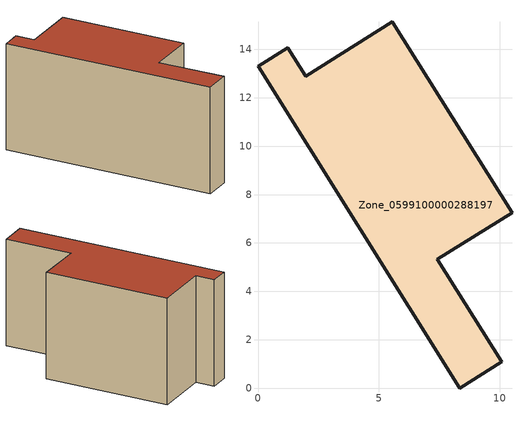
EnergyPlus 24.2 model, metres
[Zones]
Zone_0599100000288197
 floor ground (C_G): 1.98,12.89 5.55,15.14 10.5,7.26 7.41,5.32 10.08,1.1 8.34,0 0,13.3 1.23,14.08 z0
 wall outside (C_F): 8.34,0 10.08,1.1 7.41,5.32 10.5,7.26 5.55,15.14 1.98,12.89 1.23,14.08 0,13.3 8.34,0 z0:7.93
 roof outside (C_R): 5.55,15.14 1.98,12.89 1.23,14.08 0,13.3 8.34,0 10.08,1.1 7.41,5.32 10.5,7.26 z7.93
[BUILDING]
Pand.0599100000288197: North Axis=0; Terrain=City; Loads Convergence Tolerance Value=0.04; Temperature Convergence Tolerance Value=0.4; Solar Distribution=FullExterior; Maximum Number of Warmup Days=25; Minimum Number of Warmup Days=1
[Site:Location]
Rotterdam.The.Hague.AP_ZH_NLD Design_Conditions: Latitude=51.96; Longitude=4.45; Time Zone=1; Elevation=-4.5
[SITE:GROUNDTEMPERATURE:BUILDINGSURFACE]
18, 18, 18, 18, 18, 18, 18, 18, 18, 18, 18, 18
[MATERIAL] Thermal Absorptance=0.9; Solar Absorptance=0.7; Visible Absorptance=0.7
Name | Roughness | Thickness | Conductivity | Density | Specific Heat
G.TI.1975-1991 | MediumSmooth | 0.15 | 0.288461 | 540 | 1210
F.TI.1975-1991 | Rough | 0.3 | 0.230769 | 1920 | 840
R.TI.1975-1991 | MediumRough | 0.2 | 0.153846 | 1500 | 1000
[CONSTRUCTION]
C_G: G.TI.1975-1991
C_F: F.TI.1975-1991
C_R: R.TI.1975-1991
[ZONE]
Zone_0599100000288197: Type=1; Multiplier=1; Ceiling Height=Autocalculate; Volume=Autocalculate; Floor Area=autocalculate; Part of Total Floor Area=Yes
[ZONEINFILTRATION:DESIGNFLOWRATE]
Infil_Zone_0599100000288197: Zone or ZoneList or Space or SpaceList=Zone_0599100000288197; Schedule=AlwaysOn; Design Flow Rate Calculation Method=Flow/Area; Flow Rate per Floor Area=0.003; Constant Term Coefficient=1; Temperature Term Coefficient=0; Velocity Term Coefficient=0; Velocity Squared Term Coefficient=0
[HVACTEMPLATE:ZONE:IDEALLOADSAIRSYSTEM]
Zone_0599100000288197: Maximum Heating Supply Air Temperature=50; Minimum Cooling Supply Air Temperature=13; Maximum Heating Supply Air Humidity Ratio=0.0156; Minimum Cooling Supply Air Humidity Ratio=0.0077; Heating Limit=NoLimit; Cooling Limit=NoLimit; Dehumidification Control Type=ConstantSensibleHeatRatio; Cooling Sensible Heat Ratio=0.7; Dehumidification Setpoint=60; Humidification Control Type=None; Humidification Setpoint=30; Outdoor Air Method=None; Outdoor Air Flow Rate per Person=0.00944; Outdoor Air Flow Rate per Zone Floor Area=0; Outdoor Air Flow Rate per Zone=0; Demand Controlled Ventilation Type=None; Outdoor Air Economizer Type=NoEconomizer; Heat Recovery Type=None; Sensible Heat Recovery Effectiveness=0.7; Latent Heat Recovery Effectiveness=0.65
[ZONECONTROL:THERMOSTAT]
ThermostatControl_Zone_0599100000288197: Zone or ZoneList=Zone_0599100000288197; Control Type Schedule=DualSetpointControlType; Control 1=Thermostat_Zone_0599100000288197; Temperature Difference Between Cutout And Setpoint=0
[THERMOSTATSETPOINT:DUALSETPOINT]
Thermostat_Zone_0599100000288197: Heating Setpoint Temperature Schedule=HeatingSetpoint_Zone_0599100000288197; Cooling Setpoint Temperature Schedule=CoolingSetpoint_Zone_0599100000288197
[SCHEDULE:COMPACT]
HeatingSetpoint_Zone_0599100000288197: Through: 12/31, For: AllDays, Until: 24:00, 21
CoolingSetpoint_Zone_0599100000288197: Through: 12/31, For: AllDays, Until: 24:00, 24
DualSetpointControlType: Through: 12/31, For: AllDays, Until: 24:00, 4
AlwaysOn: Through: 12/31, For: AllDays, Until: 24:00, 1
